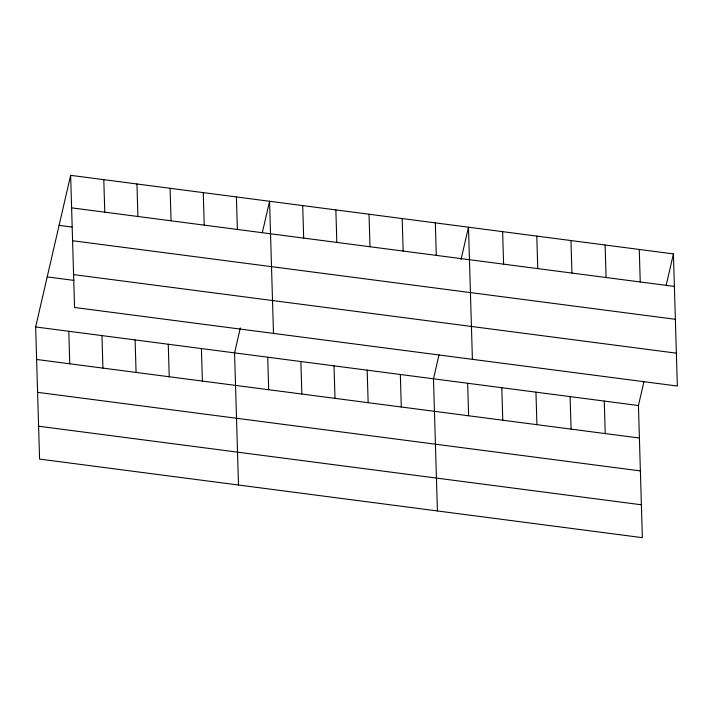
<?xml version="1.0" encoding="UTF-8"?>
<svg xmlns="http://www.w3.org/2000/svg" width="713" height="713" viewBox="0 0 713 713"><rect width="100%" height="100%" fill="white"/><g stroke="black" fill="none" stroke-linecap="round" stroke-linejoin="round"><path stroke-width="1.07" d="M643.964 381.553L638.438 405.519L642.36 537.664L39.572 459.092L35.65 326.955L70.64 175.336L673.428 253.908L677.35 386.045L74.562 307.481L70.64 175.336M240.343 327.864L234.568 352.882L238.49 485.018M262.348 232.536L269.567 201.271L273.489 333.408M439.021 354.833L433.486 378.808L437.408 510.945M461.026 259.505L468.486 227.197L472.407 359.334M666.209 285.182L673.428 253.908M71.612 207.848L674.391 286.421M59.099 225.37L71.933 227.046M72.583 240.727L675.371 319.299M73.591 274.603L676.379 353.167M47.201 276.92L73.938 280.405M35.65 326.955L638.438 405.519M36.613 359.468L639.401 438.032M37.593 392.337L640.372 470.91M38.6 426.214L641.379 504.786M639.267 249.461L640.238 281.974M605.114 245.005L606.077 277.517M604.276 401.071L605.239 433.584M570.953 240.557L571.924 273.061M570.115 396.615L571.086 429.128M536.8 236.101L537.762 268.614M535.962 392.168L536.925 424.681M502.638 231.645L503.601 264.158M501.8 387.712L502.772 420.224M467.648 383.264L468.61 415.777M435.331 222.875L436.294 255.388M402.177 218.552L403.139 251.065M400.332 374.485L401.303 406.998M369.022 214.23L369.985 246.743M367.177 370.163L368.149 402.676M335.868 209.907L336.83 242.42M334.032 365.849L334.994 398.353M302.713 205.594L303.685 238.097M300.877 361.527L301.84 394.039M267.723 357.204L268.685 389.717M236.413 196.948L237.376 229.461M203.258 192.626L204.221 225.139M201.414 348.559L202.376 381.072M170.104 188.303L171.067 220.816M168.259 344.236L169.231 376.749M136.949 183.981L137.912 216.494M135.113 339.914L136.076 372.427M103.795 179.658L104.766 212.171M101.959 335.591L102.922 368.104M68.805 331.278L69.767 363.79"/></g></svg>
